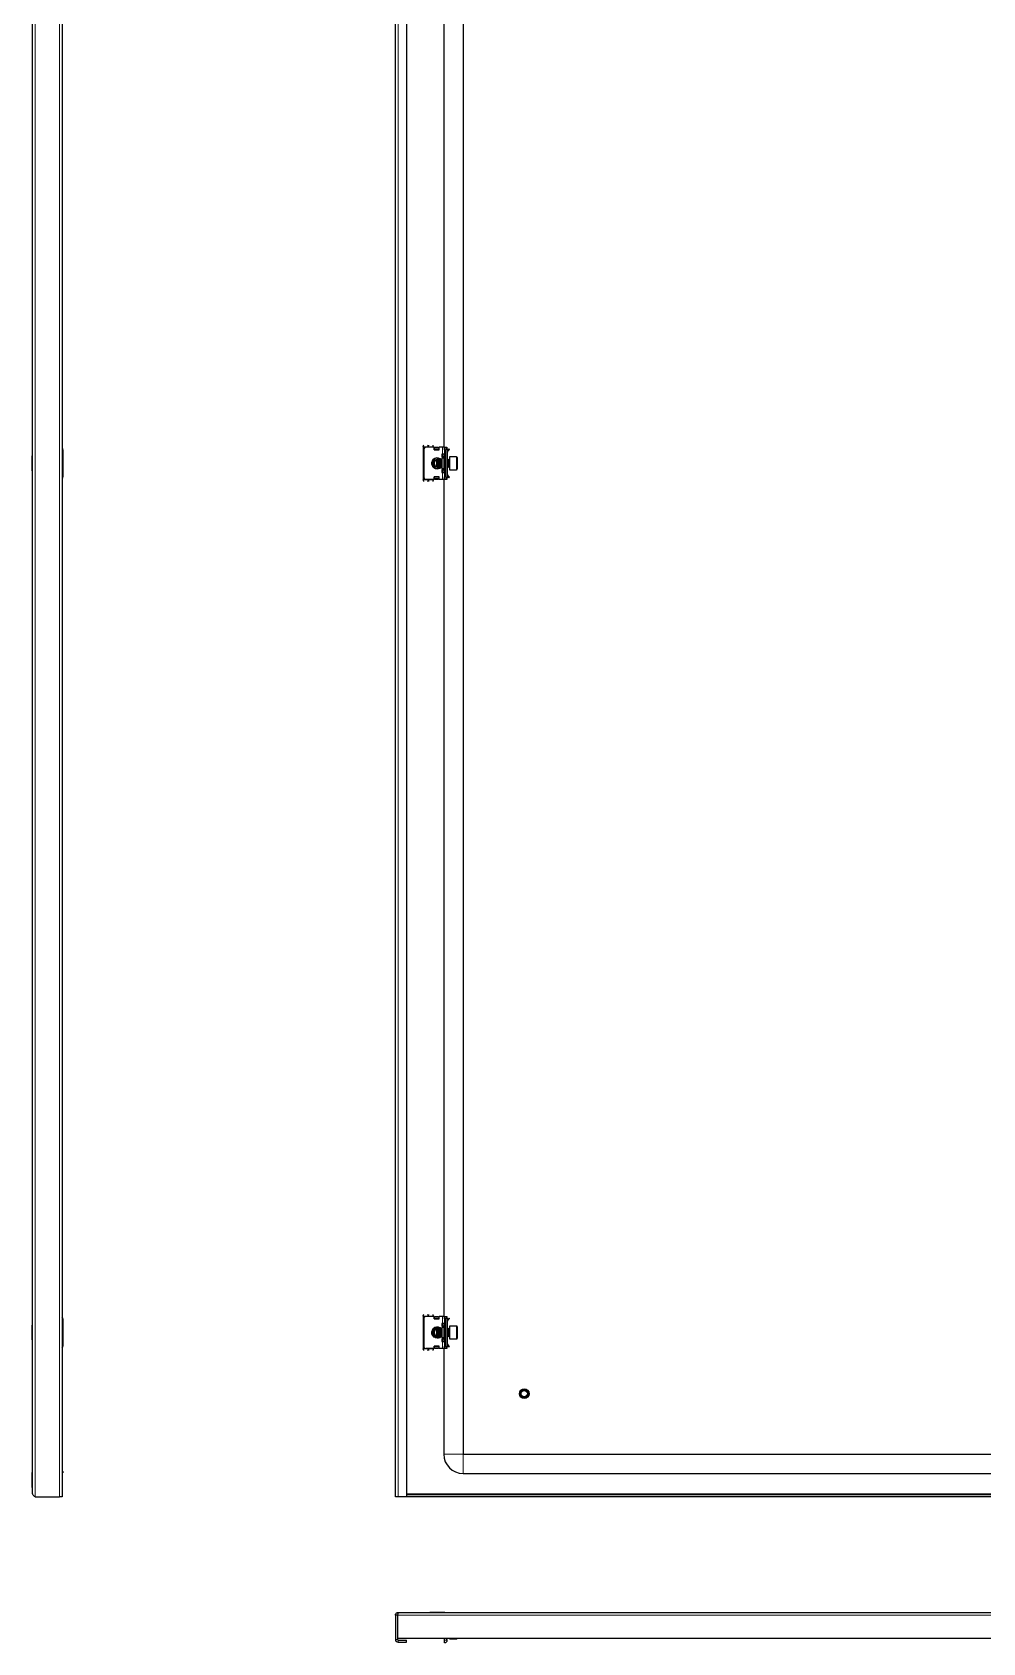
# Model space of a CAD drawing. Header units: millimetres. Extents: x -918 to 2344, y -1328 to 1192.
# Drawn here: x 868 to 1606, y -1310 to -59 of the extents above; entities that cross this region are included whole.
import ezdxf

# ---------------------------------------------------------------- set-up
doc = ezdxf.new("R2010")
doc.units = ezdxf.units.MM

msp = doc.modelspace()

# ---------------------------------------------------------------- linework, layer by layer
at = {"color": 7, "linetype": 'Continuous', "lineweight": 25}
for p, q in [((868.5, -1194.01), (868.5, 956.79)), ((891.5, 958.89), (891.5, -1196.11)), ((1150.17, -1196.11), (1150.17, 958.89)), ((1158.67, 958.89), (1158.67, -1196.11)), ((1202.67, 925.89), (1202.67, -1163.11)), ((1187.67, 143.89), (1187.67, -381.11)), ((892, -383.11), (892, -404.11)), ((1171.67, -380.86), (1171.67, -406.36)), ((1172.17, -383.11), (1172.17, -404.11)), ((1180.17, -381.11), (1174.17, -381.11)), ((1179.67, -380.86), (1179.67, -381.11)), ((1180.17, -381.11), (1180.17, -383.11)), ((1180.37, -381.23), (1180.17, -381.23)), ((1180.17, -383.11), (1184.17, -383.11)), ((1180.37, -383.11), (1180.37, -381.23)), ((1180.42, -381.49), (1180.92, -381.13)), ((1180.92, -381.49), (1180.42, -381.84)), ((1180.42, -381.84), (1180.42, -381.49)), ((1180.42, -382.75), (1180.42, -381.84)), ((1180.42, -383.11), (1180.42, -382.75)), ((1180.92, -381.13), (1180.92, -381.49)), ((1180.92, -381.13), (1183.42, -381.13)), ((1180.92, -381.49), (1183.42, -381.49)), ((1183.42, -381.49), (1183.42, -381.13)), ((1183.42, -381.13), (1183.92, -381.49)), ((1183.92, -381.84), (1183.42, -381.49)), ((1183.92, -381.49), (1183.92, -381.84)), ((1183.92, -381.84), (1183.92, -382.75)), ((1183.92, -382.75), (1183.92, -383.11)), ((1184.17, -383.11), (1184.17, -381.11)), ((1186.67, -381.11), (1184.17, -381.11)), ((1186.17, -386.61), (1186.17, -388.61)), ((1186.67, -386.61), (1186.17, -386.61)), ((1188.17, -381.11), (1186.67, -381.11)), ((1188.17, -386.61), (1186.67, -386.61)), ((1188.17, -383.11), (1188.17, -381.11)), ((1188.17, -381.11), (1190.17, -381.11)), ((1188.17, -383.11), (1188.17, -404.11)), ((1189.17, -404.11), (1189.17, -383.11)), ((1190.17, -381.11), (1190.17, -381.38)), ((1190.17, -381.38), (1190.17, -405.84)), ((1190.17, -382.19), (1190.37, -382.4)), ((1190.67, -384.86), (1190.17, -384.86)), ((1190.67, -383.11), (1190.67, -383.57)), ((1190.67, -388.36), (1190.67, -384.86)), ((1190.75, -383.44), (1191.73, -382.47)), ((1191.11, -383.8), (1190.75, -383.44)), ((1191.11, -383.8), (1192.08, -382.82)), ((1191.73, -382.47), (1192.08, -382.82)), ((868.5, -387.82), (868.2, -387.82)), ((868.2, -395.75), (868.2, -387.82)), ((868.2, -399.39), (868.2, -395.75)), ((868.2, -399.39), (868.5, -399.39)), ((1182.47, -390.86), (1181.64, -391.05)), ((1182.72, -390.61), (1182.17, -391.16)), ((1182.17, -391.16), (1182.17, -395.87)), ((1182.17, -395.87), (1182.17, -396.05)), ((1182.17, -396.05), (1182.72, -396.61)), ((1182.78, -390.61), (1182.72, -390.61)), ((1182.72, -390.61), (1182.72, -396.38)), ((1182.72, -396.38), (1182.72, -396.61)), ((1182.72, -396.61), (1182.78, -396.61)), ((1183.17, -391.16), (1182.78, -390.61)), ((1182.78, -390.61), (1182.78, -392.46)), ((1182.78, -392.46), (1182.78, -396.61)), ((1182.78, -396.61), (1183.17, -396.05)), ((1183.33, -390.93), (1182.96, -390.86)), ((1183.56, -390.61), (1183.17, -391.16)), ((1183.17, -391.16), (1183.17, -392.67)), ((1183.17, -392.67), (1183.17, -396.05)), ((1183.17, -396.05), (1183.56, -396.61)), ((1183.78, -390.61), (1183.56, -390.61)), ((1183.56, -390.61), (1183.56, -392.46)), ((1183.56, -392.46), (1183.56, -396.61)), ((1183.56, -396.61), (1183.78, -396.61)), ((1184.17, -391.16), (1183.78, -390.61)), ((1183.78, -390.61), (1183.78, -392.46)), ((1183.78, -392.46), (1183.78, -396.61)), ((1183.78, -396.61), (1184.17, -396.05)), ((1184, -390.92), (1184.24, -391.05)), ((1184.24, -396.16), (1184, -396.3)), ((1184.56, -390.61), (1184.17, -391.16)), ((1184.17, -391.16), (1184.17, -392.67)), ((1184.17, -392.67), (1184.17, -396.05)), ((1184.17, -396.05), (1184.56, -396.61)), ((1184.78, -390.61), (1184.56, -390.61)), ((1184.56, -390.61), (1184.56, -392.46)), ((1184.56, -392.46), (1184.56, -396.61)), ((1184.56, -396.61), (1184.78, -396.61)), ((1185.17, -391.16), (1184.78, -390.61)), ((1184.78, -390.61), (1184.78, -392.46)), ((1184.78, -392.46), (1184.78, -396.61)), ((1184.78, -396.61), (1185.17, -396.05)), ((1185.56, -390.61), (1185.17, -391.16)), ((1185.17, -391.16), (1185.17, -392.67)), ((1185.17, -392.67), (1185.17, -396.05)), ((1185.17, -396.05), (1185.56, -396.61)), ((1185.78, -390.61), (1185.56, -390.61)), ((1185.56, -390.61), (1185.56, -392.46)), ((1185.56, -392.46), (1185.56, -396.61)), ((1185.56, -396.61), (1185.78, -396.61)), ((1186.17, -391.16), (1185.78, -390.61)), ((1185.78, -390.61), (1185.78, -392.46)), ((1185.78, -392.46), (1185.78, -396.61)), ((1185.78, -396.61), (1186.17, -396.05)), ((1186.17, -388.36), (1187.17, -388.36)), ((1186.17, -388.61), (1187.84, -389.58)), ((1187.67, -389.61), (1186.17, -389.61)), ((1186.17, -389.61), (1186.17, -397.61)), ((1186.17, -397.61), (1187.67, -397.61)), ((1187.84, -397.64), (1186.17, -398.61)), ((1186.17, -398.61), (1186.17, -400.61)), ((1187.17, -398.86), (1186.17, -398.86)), ((1187.17, -388.36), (1187.67, -388.36)), ((1187.67, -398.86), (1187.17, -398.86)), ((1187.67, -388.36), (1187.67, -389.47)), ((1187.67, -397.74), (1187.67, -398.86)), ((1190.67, -388.36), (1190.17, -388.36)), ((1190.56, -390.61), (1190.17, -391.16)), ((1190.17, -396.05), (1190.56, -396.61)), ((1190.17, -398.86), (1190.67, -398.86)), ((1190.78, -390.61), (1190.56, -390.61)), ((1190.56, -390.61), (1190.56, -392.46)), ((1190.56, -392.46), (1190.56, -396.61)), ((1190.56, -396.61), (1190.78, -396.61)), ((1190.67, -390.61), (1190.67, -388.36)), ((1190.67, -398.86), (1190.67, -396.61)), ((1190.67, -402.36), (1190.67, -398.86)), ((1191.17, -391.16), (1190.78, -390.61)), ((1190.78, -390.61), (1190.78, -392.46)), ((1190.78, -392.46), (1190.78, -396.61)), ((1190.78, -396.61), (1191.17, -396.05)), ((1191.56, -390.61), (1191.17, -391.16)), ((1191.17, -391.16), (1191.17, -392.67)), ((1191.17, -392.67), (1191.17, -396.05)), ((1191.17, -396.05), (1191.56, -396.61)), ((1191.92, -390.61), (1191.56, -390.61)), ((1191.56, -390.61), (1191.56, -392.46)), ((1191.56, -392.46), (1191.56, -396.61)), ((1191.56, -396.61), (1191.92, -396.61)), ((1197.57, -388.61), (1192.17, -388.61)), ((1192.17, -388.61), (1192.17, -398.23)), ((1192.17, -398.23), (1192.17, -398.61)), ((1192.17, -398.61), (1197.57, -398.61)), ((1198.17, -389.21), (1198.17, -397.67)), ((1198.17, -397.67), (1198.17, -398.01)), ((1180.17, -406.11), (1174.17, -406.11)), ((1179.67, -406.11), (1179.67, -406.36)), ((1184.17, -404.11), (1180.17, -404.11)), ((1180.17, -404.11), (1180.17, -406.11)), ((1180.17, -405.99), (1180.37, -405.99)), ((1180.37, -405.99), (1180.37, -404.11)), ((1180.42, -404.46), (1180.42, -404.11)), ((1180.42, -405.38), (1180.42, -404.46)), ((1180.42, -405.38), (1180.92, -405.73)), ((1180.42, -405.73), (1180.42, -405.38)), ((1180.92, -406.08), (1180.42, -405.73)), ((1183.42, -405.73), (1180.92, -405.73)), ((1180.92, -405.73), (1180.92, -406.08)), ((1183.42, -406.08), (1180.92, -406.08)), ((1183.42, -405.73), (1183.92, -405.38)), ((1183.42, -406.08), (1183.42, -405.73)), ((1183.92, -405.73), (1183.42, -406.08)), ((1183.92, -404.11), (1183.92, -404.46)), ((1183.92, -404.46), (1183.92, -405.38)), ((1183.92, -405.38), (1183.92, -405.73)), ((1184.17, -406.11), (1184.17, -404.11)), ((1186.67, -406.11), (1184.17, -406.11)), ((1186.17, -400.61), (1186.67, -400.61)), ((1186.67, -400.61), (1188.17, -400.61)), ((1188.17, -406.11), (1186.67, -406.11)), ((1187.67, -406.11), (1187.67, -1056.11)), ((1188.17, -406.11), (1188.17, -404.11)), ((1190.17, -406.11), (1188.17, -406.11)), ((1190.67, -402.36), (1190.17, -402.36)), ((1190.37, -404.82), (1190.17, -405.02)), ((1190.17, -405.84), (1190.17, -406.11)), ((1190.67, -404.11), (1190.67, -403.71)), ((1191.11, -403.42), (1190.75, -403.77)), ((1190.75, -403.77), (1191.73, -404.75)), ((1191.11, -403.42), (1192.08, -404.39)), ((1191.73, -404.75), (1192.08, -404.39)), ((868.5, -1062.82), (868.2, -1062.82)), ((868.2, -1070.75), (868.2, -1062.82)), ((892, -1058.11), (892, -1079.11)), ((1171.67, -1055.86), (1171.67, -1081.36)), ((1172.17, -1058.11), (1172.17, -1079.11)), ((1180.17, -1056.11), (1174.17, -1056.11)), ((1179.67, -1055.86), (1179.67, -1056.11)), ((1180.17, -1056.11), (1180.17, -1058.11)), ((1180.37, -1056.23), (1180.17, -1056.23)), ((1180.17, -1058.11), (1184.17, -1058.11)), ((1180.37, -1058.11), (1180.37, -1056.23)), ((1180.42, -1056.49), (1180.92, -1056.13)), ((1180.92, -1056.49), (1180.42, -1056.84)), ((1180.42, -1056.84), (1180.42, -1056.49)), ((1180.42, -1057.75), (1180.42, -1056.84)), ((1180.42, -1058.11), (1180.42, -1057.75)), ((1180.92, -1056.13), (1180.92, -1056.49)), ((1180.92, -1056.13), (1183.42, -1056.13)), ((1180.92, -1056.49), (1183.42, -1056.49)), ((1183.42, -1056.49), (1183.42, -1056.13)), ((1183.42, -1056.13), (1183.92, -1056.49)), ((1183.92, -1056.84), (1183.42, -1056.49)), ((1183.92, -1056.49), (1183.92, -1056.84)), ((1183.92, -1056.84), (1183.92, -1057.75)), ((1183.92, -1057.75), (1183.92, -1058.11)), ((1184.17, -1058.11), (1184.17, -1056.11)), ((1186.67, -1056.11), (1184.17, -1056.11)), ((1186.17, -1061.61), (1186.17, -1063.61)), ((1186.67, -1061.61), (1186.17, -1061.61)), ((1188.17, -1056.11), (1186.67, -1056.11)), ((1188.17, -1061.61), (1186.67, -1061.61)), ((1188.17, -1058.11), (1188.17, -1056.11)), ((1188.17, -1056.11), (1190.17, -1056.11)), ((1188.17, -1058.11), (1188.17, -1079.11)), ((1189.17, -1079.11), (1189.17, -1058.11)), ((1190.17, -1056.11), (1190.17, -1056.38)), ((1190.17, -1056.38), (1190.17, -1080.84)), ((1190.17, -1057.19), (1190.37, -1057.4)), ((1190.67, -1059.86), (1190.17, -1059.86)), ((1190.67, -1058.11), (1190.67, -1058.57)), ((1190.67, -1063.36), (1190.67, -1059.86)), ((1190.75, -1058.44), (1191.73, -1057.47)), ((1191.11, -1058.8), (1190.75, -1058.44)), ((1191.11, -1058.8), (1192.08, -1057.82)), ((1191.73, -1057.47), (1192.08, -1057.82)), ((868.2, -1074.39), (868.2, -1070.75)), ((868.2, -1074.39), (868.5, -1074.39)), ((1182.47, -1065.86), (1181.64, -1066.05)), ((1182.72, -1065.61), (1182.17, -1066.16)), ((1182.17, -1066.16), (1182.17, -1070.87)), ((1182.17, -1070.87), (1182.17, -1071.05)), ((1182.17, -1071.05), (1182.72, -1071.61)), ((1182.78, -1065.61), (1182.72, -1065.61)), ((1182.72, -1065.61), (1182.72, -1071.38)), ((1182.72, -1071.38), (1182.72, -1071.61)), ((1182.72, -1071.61), (1182.78, -1071.61)), ((1183.17, -1066.16), (1182.78, -1065.61)), ((1182.78, -1065.61), (1182.78, -1067.46)), ((1182.78, -1067.46), (1182.78, -1071.61)), ((1182.78, -1071.61), (1183.17, -1071.05)), ((1183.33, -1065.93), (1182.96, -1065.86)), ((1183.56, -1065.61), (1183.17, -1066.16)), ((1183.17, -1066.16), (1183.17, -1067.67)), ((1183.17, -1067.67), (1183.17, -1071.05)), ((1183.17, -1071.05), (1183.56, -1071.61)), ((1183.78, -1065.61), (1183.56, -1065.61)), ((1183.56, -1065.61), (1183.56, -1067.46)), ((1183.56, -1067.46), (1183.56, -1071.61)), ((1183.56, -1071.61), (1183.78, -1071.61)), ((1184.17, -1066.16), (1183.78, -1065.61)), ((1183.78, -1065.61), (1183.78, -1067.46)), ((1183.78, -1067.46), (1183.78, -1071.61)), ((1183.78, -1071.61), (1184.17, -1071.05)), ((1184, -1065.92), (1184.24, -1066.05)), ((1184.24, -1071.16), (1184, -1071.3)), ((1184.56, -1065.61), (1184.17, -1066.16)), ((1184.17, -1066.16), (1184.17, -1067.67)), ((1184.17, -1067.67), (1184.17, -1071.05)), ((1184.17, -1071.05), (1184.56, -1071.61)), ((1184.78, -1065.61), (1184.56, -1065.61)), ((1184.56, -1065.61), (1184.56, -1067.46)), ((1184.56, -1067.46), (1184.56, -1071.61)), ((1184.56, -1071.61), (1184.78, -1071.61)), ((1185.17, -1066.16), (1184.78, -1065.61)), ((1184.78, -1065.61), (1184.78, -1067.46)), ((1184.78, -1067.46), (1184.78, -1071.61)), ((1184.78, -1071.61), (1185.17, -1071.05)), ((1185.56, -1065.61), (1185.17, -1066.16)), ((1185.17, -1066.16), (1185.17, -1067.67)), ((1185.17, -1067.67), (1185.17, -1071.05)), ((1185.17, -1071.05), (1185.56, -1071.61)), ((1185.78, -1065.61), (1185.56, -1065.61)), ((1185.56, -1065.61), (1185.56, -1067.46)), ((1185.56, -1067.46), (1185.56, -1071.61)), ((1185.56, -1071.61), (1185.78, -1071.61)), ((1186.17, -1066.16), (1185.78, -1065.61)), ((1185.78, -1065.61), (1185.78, -1067.46)), ((1185.78, -1067.46), (1185.78, -1071.61)), ((1185.78, -1071.61), (1186.17, -1071.05)), ((1186.17, -1063.36), (1187.17, -1063.36)), ((1186.17, -1063.61), (1187.84, -1064.58)), ((1187.67, -1064.61), (1186.17, -1064.61)), ((1186.17, -1064.61), (1186.17, -1072.61)), ((1186.17, -1072.61), (1187.67, -1072.61)), ((1187.84, -1072.64), (1186.17, -1073.61)), ((1186.17, -1073.61), (1186.17, -1075.61)), ((1187.17, -1073.86), (1186.17, -1073.86)), ((1186.17, -1075.61), (1186.67, -1075.61)), ((1186.67, -1075.61), (1188.17, -1075.61)), ((1187.17, -1063.36), (1187.67, -1063.36)), ((1187.67, -1073.86), (1187.17, -1073.86)), ((1187.67, -1063.36), (1187.67, -1064.47)), ((1187.67, -1072.74), (1187.67, -1073.86)), ((1190.67, -1063.36), (1190.17, -1063.36)), ((1190.56, -1065.61), (1190.17, -1066.16)), ((1190.17, -1071.05), (1190.56, -1071.61)), ((1190.17, -1073.86), (1190.67, -1073.86)), ((1190.78, -1065.61), (1190.56, -1065.61)), ((1190.56, -1065.61), (1190.56, -1067.46)), ((1190.56, -1067.46), (1190.56, -1071.61)), ((1190.56, -1071.61), (1190.78, -1071.61)), ((1190.67, -1065.61), (1190.67, -1063.36)), ((1190.67, -1073.86), (1190.67, -1071.61)), ((1190.67, -1077.36), (1190.67, -1073.86)), ((1191.17, -1066.16), (1190.78, -1065.61)), ((1190.78, -1065.61), (1190.78, -1067.46)), ((1190.78, -1067.46), (1190.78, -1071.61)), ((1190.78, -1071.61), (1191.17, -1071.05)), ((1191.56, -1065.61), (1191.17, -1066.16)), ((1191.17, -1066.16), (1191.17, -1067.67)), ((1191.17, -1067.67), (1191.17, -1071.05)), ((1191.17, -1071.05), (1191.56, -1071.61)), ((1191.92, -1065.61), (1191.56, -1065.61)), ((1191.56, -1065.61), (1191.56, -1067.46)), ((1191.56, -1067.46), (1191.56, -1071.61)), ((1191.56, -1071.61), (1191.92, -1071.61)), ((1197.57, -1063.61), (1192.17, -1063.61)), ((1192.17, -1063.61), (1192.17, -1073.23)), ((1192.17, -1073.23), (1192.17, -1073.61)), ((1192.17, -1073.61), (1197.57, -1073.61)), ((1198.17, -1064.21), (1198.17, -1072.67)), ((1198.17, -1072.67), (1198.17, -1073.01)), ((1180.17, -1081.11), (1174.17, -1081.11)), ((1179.67, -1081.11), (1179.67, -1081.36)), ((1184.17, -1079.11), (1180.17, -1079.11)), ((1180.17, -1079.11), (1180.17, -1081.11)), ((1180.17, -1080.99), (1180.37, -1080.99)), ((1180.37, -1080.99), (1180.37, -1079.11)), ((1180.42, -1079.46), (1180.42, -1079.11)), ((1180.42, -1080.38), (1180.42, -1079.46)), ((1180.42, -1080.38), (1180.92, -1080.73)), ((1180.42, -1080.73), (1180.42, -1080.38)), ((1180.92, -1081.08), (1180.42, -1080.73)), ((1183.42, -1080.73), (1180.92, -1080.73)), ((1180.92, -1080.73), (1180.92, -1081.08)), ((1183.42, -1081.08), (1180.92, -1081.08)), ((1183.42, -1080.73), (1183.92, -1080.38)), ((1183.42, -1081.08), (1183.42, -1080.73)), ((1183.92, -1080.73), (1183.42, -1081.08)), ((1183.92, -1079.11), (1183.92, -1079.46)), ((1183.92, -1079.46), (1183.92, -1080.38)), ((1183.92, -1080.38), (1183.92, -1080.73)), ((1184.17, -1081.11), (1184.17, -1079.11)), ((1186.67, -1081.11), (1184.17, -1081.11)), ((1188.17, -1081.11), (1186.67, -1081.11)), ((1187.67, -1081.11), (1187.67, -1163.11)), ((1188.17, -1081.11), (1188.17, -1079.11)), ((1190.17, -1081.11), (1188.17, -1081.11)), ((1190.67, -1077.36), (1190.17, -1077.36)), ((1190.37, -1079.82), (1190.17, -1080.02)), ((1190.17, -1080.84), (1190.17, -1081.11)), ((1190.67, -1079.11), (1190.67, -1078.71)), ((1191.11, -1078.42), (1190.75, -1078.77)), ((1190.75, -1078.77), (1191.73, -1079.75)), ((1191.11, -1078.42), (1192.08, -1079.39)), ((1191.73, -1079.75), (1192.08, -1079.39)), ((1202.67, -1163.11), (2291.67, -1163.11)), ((868.5, -1177.32), (868.2, -1177.32)), ((868.2, -1188.89), (868.2, -1177.32)), ((892, -1176.61), (891.5, -1176.11)), ((892, -1177.61), (891.5, -1177.61)), ((892, -1176.61), (892, -1177.61)), ((1202.67, -1178.11), (1734.67, -1178.11)), ((868.2, -1188.89), (868.5, -1188.89)), ((870.6, -1196.11), (889.4, -1196.11)), ((891.5, -1196.11), (889.4, -1196.11)), ((1152.27, -1196.11), (1150.17, -1196.11)), ((1158.67, -1196.11), (1152.27, -1196.11)), ((2335.67, -1194.61), (1158.67, -1194.61)), ((2335.67, -1196.11), (1158.67, -1196.11)), ((1151.67, -1288.16), (1150.17, -1288.16)), ((1150.17, -1288.16), (1150.17, -1306.96)), ((1151.67, -1288.16), (1151.67, -1306.96)), ((1151.87, -1288.16), (1151.87, -1306.06)), ((1152.27, -1286.06), (2342.07, -1286.06)), ((1176.88, -1285.76), (1176.88, -1286.06)), ((1176.88, -1285.76), (1188.45, -1285.76)), ((1188.45, -1286.06), (1188.45, -1285.76)), ((1151.87, -1306.06), (2342.47, -1306.06)), ((1152.27, -1307.56), (1158.67, -1307.56)), ((1152.27, -1309.06), (1158.67, -1309.06)), ((1158.67, -1309.06), (1158.67, -1307.56)), ((1188.17, -1307.56), (1188.17, -1306.06)), ((1188.17, -1309.56), (1188.17, -1307.56)), ((1189.17, -1309.56), (1188.17, -1309.56)), ((1189.17, -1309.56), (1190.17, -1308.56)), ((1190.17, -1307.56), (1190.17, -1306.06)), ((1190.67, -1306.56), (1190.17, -1306.56)), ((1190.17, -1307.56), (1190.17, -1308.56)), ((1192.17, -1306.06), (1192.17, -1306.56)), ((1192.17, -1306.56), (1197.57, -1306.56))]:
    msp.add_line(p, q, dxfattribs=at)
at = {"color": 8, "linetype": 'Continuous', "lineweight": 18}
for p, q in [((870.6, -1196.11), (870.6, 958.89)), ((889.4, -1196.11), (889.4, 958.89)), ((1152.27, 958.89), (1152.27, -1196.11)), ((1171.67, -380.86), (1175.67, -380.86)), ((1175.67, -380.86), (1179.67, -380.86)), ((1183.92, -382.75), (1180.42, -382.75)), ((1186.67, -381.11), (1186.67, -386.61)), ((1187.17, -386.61), (1187.17, -388.36)), ((1189.17, -383.11), (1188.17, -383.11)), ((1190.17, -382.61), (1190.37, -382.4)), ((1190.17, -383.11), (1190.67, -383.11)), ((1187.17, -398.86), (1187.17, -400.61)), ((1187.67, -397.61), (1187.67, -389.61)), ((1191.92, -396.61), (1191.92, -390.61)), ((1197.57, -398.23), (1197.57, -388.61)), ((1197.57, -398.61), (1197.57, -398.23)), ((1171.67, -406.36), (1175.67, -406.36)), ((1179.67, -406.36), (1175.67, -406.36)), ((1180.42, -404.46), (1183.92, -404.46)), ((1186.67, -400.61), (1186.67, -406.11)), ((1188.17, -404.11), (1189.17, -404.11)), ((1190.17, -404.11), (1190.67, -404.11)), ((1190.17, -404.61), (1190.37, -404.82)), ((1171.67, -1055.86), (1175.67, -1055.86)), ((1175.67, -1055.86), (1179.67, -1055.86)), ((1183.92, -1057.75), (1180.42, -1057.75)), ((1186.67, -1056.11), (1186.67, -1061.61)), ((1187.17, -1061.61), (1187.17, -1063.36)), ((1189.17, -1058.11), (1188.17, -1058.11)), ((1190.17, -1057.61), (1190.37, -1057.4)), ((1190.17, -1058.11), (1190.67, -1058.11)), ((1186.67, -1075.61), (1186.67, -1081.11)), ((1187.17, -1073.86), (1187.17, -1075.61)), ((1187.67, -1072.61), (1187.67, -1064.61)), ((1191.92, -1071.61), (1191.92, -1065.61)), ((1197.57, -1073.23), (1197.57, -1063.61)), ((1197.57, -1073.61), (1197.57, -1073.23)), ((1171.67, -1081.36), (1175.67, -1081.36)), ((1179.67, -1081.36), (1175.67, -1081.36)), ((1180.42, -1079.46), (1183.92, -1079.46)), ((1188.17, -1079.11), (1189.17, -1079.11)), ((1190.17, -1079.11), (1190.67, -1079.11)), ((1190.17, -1079.61), (1190.37, -1079.82)), ((1202.67, -1163.11), (1187.67, -1163.11)), ((1202.67, -1163.11), (1202.67, -1178.11)), ((2335.67, -1194.01), (1158.67, -1194.01)), ((1151.87, -1288.16), (2342.47, -1288.16)), ((1151.67, -1306.96), (1150.17, -1306.96)), ((1152.27, -1307.56), (1152.27, -1309.06)), ((1188.17, -1307.56), (1190.17, -1307.56)), ((1197.57, -1306.56), (1197.57, -1306.06))]:
    msp.add_line(p, q, dxfattribs=at)
at = {"color": 7, "linetype": 'Continuous', "lineweight": 25, "flags": 128}
for points in [[(1182.96, -396.35), (1183.2, -396.31), (1183.33, -396.29)], [(1182.96, -1071.35), (1183.2, -1071.31), (1183.33, -1071.29)]]:
    msp.add_lwpolyline(points, dxfattribs=at)
at = {"color": 7, "linetype": 'Continuous', "lineweight": 25}
for radius in [3.75, 3, 2.5]:
    msp.add_circle((1250.17, -1116.11), radius, dxfattribs=at)
for centre, radius, start, end in [((890, -383.11), 2, 0, 41.40962), ((1174.17, -383.11), 2, 90, 180), ((1191.17, -383.11), 2, 120, 180), ((1189.67, -383.11), 1, 0, 45), ((1182.67, -393.61), 4, 45.71765, 270), ((1182.67, -393.61), 3, 74.33161, 285.66839), ((1182.67, -393.61), 2.76, 111.7574, 265.98739), ((1182.67, -393.61), 2.45, 101.79772, 201.7574), ((1182.67, -393.61), 2.45, 201.7574, 258.20228), ((1182.67, -393.61), 4, 270, 314.28235), ((1187.67, -389.11), 0.5, 270, 360), ((1187.67, -398.11), 0.5, 0, 90), ((1191.92, -390.36), 0.25, 270, 0), ((1191.92, -396.86), 0.25, 360, 90), ((1197.57, -389.21), 0.6, 0, 90), ((1197.57, -398.01), 0.6, 270, 360), ((890, -404.11), 2, 318.59038, 0), ((1174.17, -404.11), 2, 180, 270), ((1191.17, -404.11), 2, 180, 240), ((1189.67, -404.11), 1, 315, 0), ((890, -1058.11), 2, 0, 41.40962), ((1174.17, -1058.11), 2, 90, 180), ((1191.17, -1058.11), 2, 120, 180), ((1189.67, -1058.11), 1, 0, 45), ((1182.67, -1068.61), 4, 45.71765, 270), ((1182.67, -1068.61), 3, 74.33161, 285.66839), ((1182.67, -1068.61), 2.76, 111.7574, 265.98739), ((1182.67, -1068.61), 2.45, 101.79772, 201.7574), ((1182.67, -1068.61), 2.45, 201.7574, 258.20228), ((1182.67, -1068.61), 4, 270, 314.28235), ((1187.67, -1064.11), 0.5, 270, 0), ((1187.67, -1073.11), 0.5, 0, 90), ((1191.92, -1065.36), 0.25, 270, 0), ((1191.92, -1071.86), 0.25, 360, 90), ((1197.57, -1064.21), 0.6, 0, 90), ((1197.57, -1073.01), 0.6, 270, 360), ((890, -1079.11), 2, 318.59038, 0), ((1174.17, -1079.11), 2, 180, 270), ((1191.17, -1079.11), 2, 180, 240), ((1189.67, -1079.11), 1, 315, 0), ((1202.67, -1163.11), 15, 180, 270), ((1152.27, -1306.96), 2.1, 180, 270), ((1152.27, -1306.96), 0.6, 180, 270), ((1197.57, -1305.96), 0.6, 270, 350.40593)]:
    msp.add_arc(centre, radius, start, end, dxfattribs=at)
at = {"color": 8, "linetype": 'Continuous', "lineweight": 18}
for centre, start, end in [((1182.67, -393.61), 38.94244, 270), ((1182.67, -393.61), 270, 321.05756), ((1182.67, -1068.61), 38.94244, 270), ((1182.67, -1068.61), 270, 321.05756)]:
    msp.add_arc(centre, 4.5, start, end, dxfattribs=at)
at = {"color": 7, "linetype": 'Continuous', "lineweight": 25}
for points, knots in [([(1171.67, -380.86), (1171.76, -380.61), (1171.95, -380.13), (1172.14, -379.73), (1172.24, -379.54)], [0, 0, 0, 0, 0.5020654, 1, 1, 1, 1]), ([(1175.1, -379.55), (1175.17, -379.7), (1175.35, -380.05), (1175.54, -380.54), (1175.65, -380.82), (1175.67, -380.86)], [0, 0, 0, 0, 0.4154826, 0.9171518, 1, 1, 1, 1]), ([(1175.67, -380.86), (1175.76, -380.61), (1175.95, -380.13), (1176.14, -379.73), (1176.24, -379.54)], [0, 0, 0, 0, 0.50206541, 1, 1, 1, 1]), ([(1179.1, -379.55), (1179.17, -379.7), (1179.35, -380.05), (1179.54, -380.54), (1179.65, -380.82), (1179.67, -380.86)], [0, 0, 0, 0, 0.4154826, 0.91715183, 1, 1, 1, 1]), ([(1190.75, -383.44), (1190.6, -383.63), (1190.29, -384.01), (1190.17, -384.54), (1190.17, -384.82), (1190.17, -384.86)], [0, 0, 0, 0, 0.4618628, 0.9237257, 1, 1, 1, 1]), ([(1191.11, -383.8), (1190.99, -383.95), (1190.8, -384.17), (1190.69, -384.55), (1190.67, -384.76), (1190.67, -384.86)], [0, 0, 0, 0, 0.4850424, 0.7384039, 1, 1, 1, 1]), ([(1172.24, -407.67), (1172.16, -407.51), (1171.99, -407.17), (1171.79, -406.68), (1171.68, -406.4), (1171.67, -406.36)], [0, 0, 0, 0, 0.4154826, 0.91715183, 1, 1, 1, 1]), ([(1175.67, -406.36), (1175.57, -406.6), (1175.38, -407.09), (1175.19, -407.48), (1175.1, -407.68)], [0, 0, 0, 0, 0.5020654, 1, 1, 1, 1]), ([(1176.24, -407.67), (1176.16, -407.51), (1175.99, -407.17), (1175.79, -406.68), (1175.68, -406.4), (1175.67, -406.36)], [0, 0, 0, 0, 0.4154826, 0.9171518, 1, 1, 1, 1]), ([(1179.67, -406.36), (1179.62, -406.48), (1179.52, -406.72), (1179.38, -407.07), (1179.24, -407.4), (1179.14, -407.59), (1179.1, -407.68)], [0, 0, 0, 0, 0.2474545, 0.5020799, 0.7495343, 1, 1, 1, 1]), ([(1190.17, -402.36), (1190.19, -402.6), (1190.24, -403.08), (1190.53, -403.54), (1190.73, -403.74), (1190.75, -403.77)], [0, 0, 0, 0, 0.4618628, 0.9237257, 1, 1, 1, 1]), ([(1190.67, -402.36), (1190.69, -402.55), (1190.72, -402.84), (1190.91, -403.19), (1191.04, -403.34), (1191.11, -403.42)], [0, 0, 0, 0, 0.4850424, 0.7384039, 1, 1, 1, 1]), ([(1171.67, -1055.86), (1171.76, -1055.61), (1171.95, -1055.13), (1172.14, -1054.73), (1172.24, -1054.54)], [0, 0, 0, 0, 0.5020654, 1, 1, 1, 1]), ([(1175.1, -1054.55), (1175.17, -1054.7), (1175.35, -1055.05), (1175.54, -1055.54), (1175.65, -1055.82), (1175.67, -1055.86)], [0, 0, 0, 0, 0.4154826, 0.9171518, 1, 1, 1, 1]), ([(1175.67, -1055.86), (1175.76, -1055.61), (1175.95, -1055.13), (1176.14, -1054.73), (1176.24, -1054.54)], [0, 0, 0, 0, 0.5020654, 1, 1, 1, 1]), ([(1179.1, -1054.55), (1179.17, -1054.7), (1179.35, -1055.05), (1179.54, -1055.54), (1179.65, -1055.82), (1179.67, -1055.86)], [0, 0, 0, 0, 0.4154826, 0.91715183, 1, 1, 1, 1]), ([(1190.75, -1058.44), (1190.6, -1058.63), (1190.29, -1059.01), (1190.17, -1059.54), (1190.17, -1059.82), (1190.17, -1059.86)], [0, 0, 0, 0, 0.4618628, 0.9237257, 1, 1, 1, 1]), ([(1191.11, -1058.8), (1190.99, -1058.95), (1190.8, -1059.17), (1190.69, -1059.55), (1190.67, -1059.76), (1190.67, -1059.86)], [0, 0, 0, 0, 0.4850424, 0.7384039, 1, 1, 1, 1]), ([(1172.24, -1082.67), (1172.16, -1082.51), (1171.99, -1082.17), (1171.79, -1081.68), (1171.68, -1081.4), (1171.67, -1081.36)], [0, 0, 0, 0, 0.4154826, 0.9171518, 1, 1, 1, 1]), ([(1175.67, -1081.36), (1175.57, -1081.6), (1175.38, -1082.09), (1175.19, -1082.48), (1175.1, -1082.68)], [0, 0, 0, 0, 0.5020654, 1, 1, 1, 1]), ([(1176.24, -1082.67), (1176.16, -1082.51), (1175.99, -1082.17), (1175.79, -1081.68), (1175.68, -1081.4), (1175.67, -1081.36)], [0, 0, 0, 0, 0.4154826, 0.91715183, 1, 1, 1, 1]), ([(1179.67, -1081.36), (1179.62, -1081.48), (1179.52, -1081.72), (1179.38, -1082.07), (1179.24, -1082.4), (1179.14, -1082.59), (1179.1, -1082.68)], [0, 0, 0, 0, 0.2474545, 0.5020799, 0.7495343, 1, 1, 1, 1]), ([(1190.17, -1077.36), (1190.19, -1077.6), (1190.24, -1078.08), (1190.53, -1078.54), (1190.73, -1078.74), (1190.75, -1078.77)], [0, 0, 0, 0, 0.4618628, 0.9237257, 1, 1, 1, 1]), ([(1190.67, -1077.36), (1190.69, -1077.55), (1190.72, -1077.84), (1190.91, -1078.19), (1191.04, -1078.34), (1191.11, -1078.42)], [0, 0, 0, 0, 0.4850424, 0.7384039, 1, 1, 1, 1]), ([(868.5, -1194.01), (868.5, -1194.18), (868.55, -1194.36), (868.76, -1194.71), (868.91, -1194.88), (869.31, -1195.23), (869.54, -1195.41), (870.05, -1195.76), (870.32, -1195.93), (870.6, -1196.11)], [0, 0, 0, 0, 0.25, 0.25, 0.5, 0.5, 0.75, 0.75, 1, 1, 1, 1]), ([(1150.17, -1288.16), (1150.17, -1287.89), (1150.22, -1287.62), (1150.43, -1287.11), (1150.59, -1286.88), (1150.98, -1286.48), (1151.21, -1286.33), (1151.72, -1286.12), (1151.99, -1286.06), (1152.27, -1286.06)], [0, 0, 0, 0, 0.25, 0.25, 0.5, 0.5, 0.75, 0.75, 1, 1, 1, 1]), ([(1151.67, -1288.16), (1151.68, -1288.09), (1151.7, -1287.93), (1151.8, -1287.74), (1151.9, -1287.71), (1151.93, -1287.7)], [0, 0, 0, 0, 0.4327963, 0.8655659, 1, 1, 1, 1]), ([(1152.27, -1286.06), (1152.23, -1286.06), (1152.2, -1286.12), (1152.13, -1286.33), (1152.1, -1286.49), (1152.03, -1286.87), (1152, -1287.11), (1151.93, -1287.62), (1151.9, -1287.89), (1151.87, -1288.16)], [0, 0, 0, 0, 0.25, 0.25, 0.5, 0.5, 0.75, 0.75, 1, 1, 1, 1]), ([(1190.58, -1306.06), (1190.49, -1306.12), (1190.26, -1306.27), (1190.17, -1306.44), (1190.17, -1306.55), (1190.17, -1306.56)], [0, 0, 0, 0, 0.3313457, 0.9052264, 1, 1, 1, 1]), ([(1190.98, -1306.06), (1190.91, -1306.13), (1190.78, -1306.24), (1190.69, -1306.4), (1190.67, -1306.51), (1190.67, -1306.56)], [0, 0, 0, 0, 0.3603654, 0.6750686, 1, 1, 1, 1])]:
    msp.add_open_spline(points, degree=3, knots=knots, dxfattribs=at)

doc.saveas('drawing.dxf')
